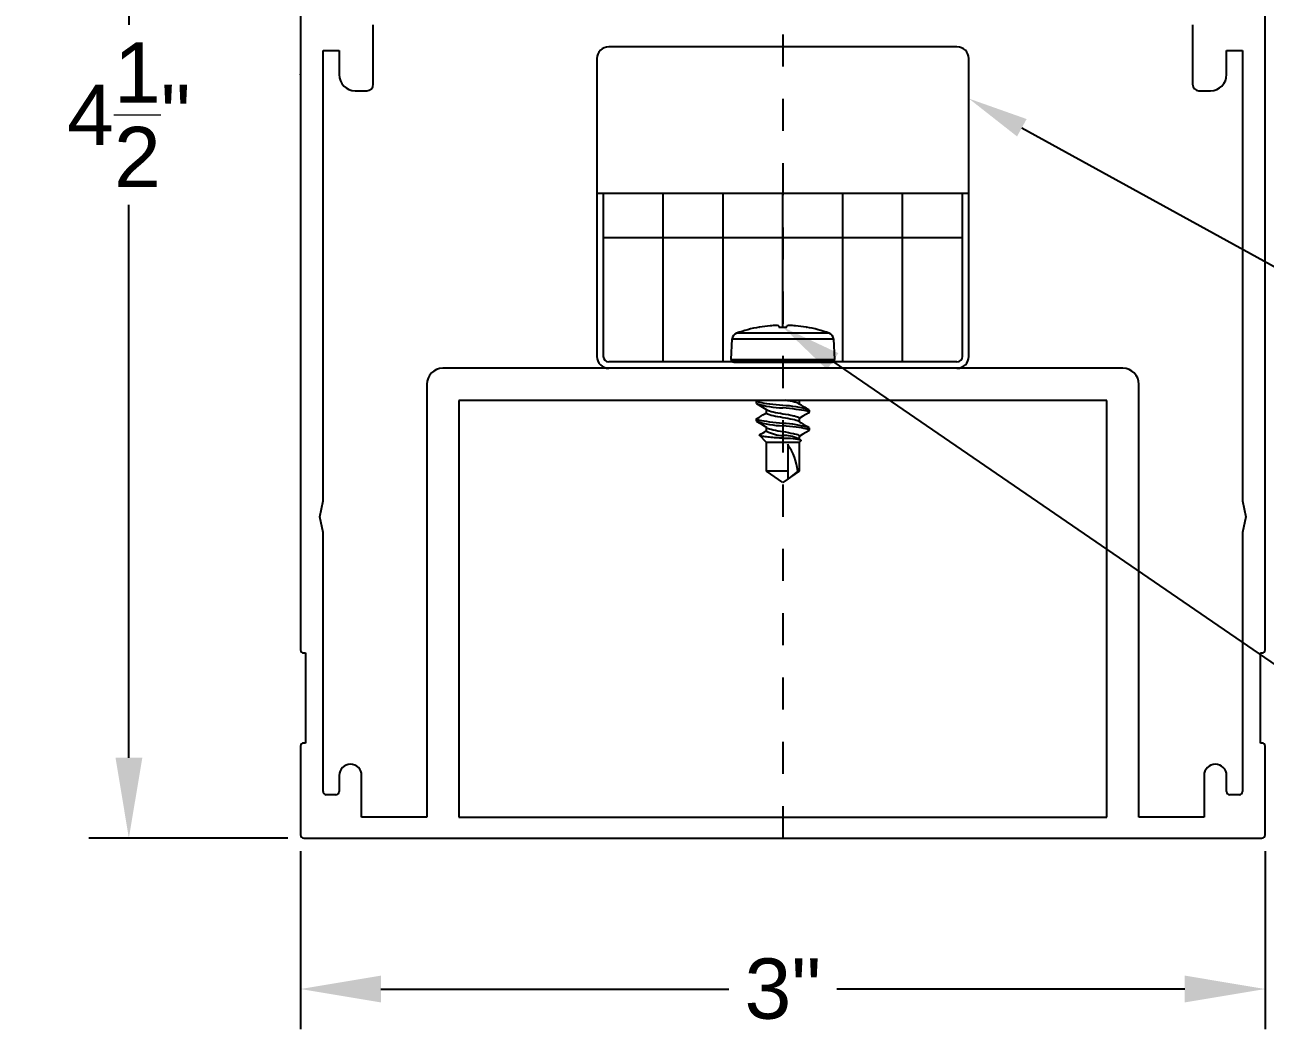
# Model space of a CAD drawing. Extents: x -2.36 to 6.37, y -0.59 to 5.66.
# Drawn here: x -2.358 to 1.5, y -0.594 to 2.53 of the extents above; entities that cross this region are included whole.
import ezdxf
from ezdxf import colors
from ezdxf.entities.mleader import LeaderData, LeaderLine
from ezdxf.math import Vec2, Vec3

# ---------------------------------------------------------------- set-up
doc = ezdxf.new("R2010")
doc.units = 0
doc.header["$LTSCALE"] = 0.5
doc.header["$MEASUREMENT"] = 0
doc.linetypes.add('PHANTOM', pattern=[0.5, 0.25, -0.05, 0.05, -0.05, 0.05, -0.05])
doc.layers.get('Defpoints').update_dxf_attribs({"linetype": 'CONTINUOUS'})
doc.layers.add('Construction', color=60, linetype='PHANTOM', plot=False)
doc.layers.add('CUST DWG', color=60, linetype='CONTINUOUS', lineweight=20)
for name, color, linetype in [('Driver', 210, 'CONTINUOUS'), ('FAB DWG', 221, 'CONTINUOUS'), ('Hardware', 242, 'CONTINUOUS'), ('Housing', 150, 'CONTINUOUS')]:
    doc.layers.add(name, color=color, linetype=linetype)
doc.styles.get("Standard").update_dxf_attribs({"font": 'arial.ttf'})
doc.dimstyles.get("Standard").update_dxf_attribs({"dimtxt": 0.18, "dimasz": 0.18, "dimexe": 0.18, "dimexo": 0.0625, "dimgap": 0.09, "dimtad": 0, "dimtih": 1, "dimtoh": 1, "dimdec": 4, "dimzin": 0, "dimdsep": 46, "dimtxsty": 'Standard', "dimcen": 0.09, "dimadec": 0, "dimazin": 0, "dimtfac": 1, "dimtdec": 4, "dimtofl": 0, "dimtmove": 0, "dimatfit": 3, "dimfxl": 1, "dimtolj": 1, "dimtzin": 0, "dimarcsym": 0})

# ---------------------------------------------------------------- blocks, each defined once
blk = doc.blocks.new('*D0')
at = {"layer": 'CUST DWG', "color": 0, "lineweight": -2, "transparency": 16777216}
for p, q in [((-1.5, -0.04), (-1.5, -0.5942)), ((1.5, -0.04), (1.5, -0.5942)), ((-1.25, -0.4692), (-0.1677, -0.4692)), ((1.25, -0.4692), (0.1677, -0.4692))]:
    blk.add_line(p, q, dxfattribs=at)
at = {"layer": 'CUST DWG', "color": 0, "transparency": 16777216}
for points in [[(-1.25, -0.4275), (-1.25, -0.5109), (-1.5, -0.4692)], [(1.25, -0.4275), (1.25, -0.5109), (1.5, -0.4692)]]:
    blk.add_solid(points, dxfattribs=at)
at = {"layer": 'Defpoints', "color": 0, "transparency": 16777216}
for p in [(-1.5, 0.01), (1.5, 0.01), (1.5, -0.4692)]:
    blk.add_point(p, dxfattribs=at)
at = {"layer": 'CUST DWG', "color": 0, "transparency": 16777216, "insert": (0, -0.4692), "char_height": 0.1875, "attachment_point": 5}
blk.add_mtext('\\A1;3"', dxfattribs=at)
blk = doc.blocks.new('*D1')
at = {"layer": 'CUST DWG', "color": 0, "lineweight": -2, "transparency": 16777216}
for p, q in [((-1.54, 4.5), (-2.1589, 4.5)), ((-2.0339, 4.25), (-2.0339, 2.5295)), ((-2.0339, 0.25), (-2.0339, 1.9705)), ((-1.54, 0), (-2.1589, 0))]:
    blk.add_line(p, q, dxfattribs=at)
at = {"layer": 'CUST DWG', "color": 0, "transparency": 16777216}
for points in [[(-2.0755, 4.25), (-1.9922, 4.25), (-2.0339, 4.5)], [(-2.0755, 0.25), (-1.9922, 0.25), (-2.0339, 0)]]:
    blk.add_solid(points, dxfattribs=at)
at = {"layer": 'Defpoints', "color": 0, "transparency": 16777216}
for p in [(-1.49, 4.5), (-2.0339, 0), (-1.49, 0)]:
    blk.add_point(p, dxfattribs=at)
at = {"layer": 'CUST DWG', "color": 0, "transparency": 16777216, "insert": (-2.0339, 2.25), "char_height": 0.1875, "attachment_point": 5}
blk.add_mtext('\\A1;4{\\H1x;\\S1/2;}"', dxfattribs=at)

msp = doc.modelspace()

# ---------------------------------------------------------------- linework, layer by layer
at = {"layer": 'Construction', "ltscale": 0.5, "transparency": 16777216}
msp.add_line((0, 4.5), (0, 0), dxfattribs=at)
msp.add_point((-1.5, 2.37524), dxfattribs=at)
at = {"layer": 'Driver', "transparency": 16777216}
for p, q in [((0.5415, 2.46168), (-0.5415, 2.46168)), ((-0.5785, 2.42468), (-0.5785, 1.49868)), ((0.5785, 1.49868), (0.5785, 2.42468)), ((0.5785, 2.00498), (-0.5785, 2.00498)), ((-0.5585, 2.00498), (-0.5585, 1.49868)), ((-0.3724, 1.48168), (-0.3724, 2.00498)), ((-0.1862, 1.48168), (-0.1862, 2.00498)), ((0, 1.58948), (0, 2.00498)), ((0.1862, 1.48168), (0.1862, 2.00498)), ((0.3724, 1.48168), (0.3724, 2.00498)), ((0.5585, 1.49868), (0.5585, 2.00498)), ((0.5585, 1.86698), (-0.5585, 1.86698)), ((0.5415, 1.48168), (-0.5415, 1.48168)), ((0.5415, 1.46168), (-0.5415, 1.46168))]:
    msp.add_line(p, q, dxfattribs=at)
for centre, radius, start, end in [((-0.5415, 2.42468), 0.037, 90, 180), ((0.5415, 2.42468), 0.037, 0, 90), ((-0.5415, 1.49868), 0.037, 180, 270), ((-0.5415, 1.49868), 0.017, 180, 270), ((0.5415, 1.49868), 0.037, 270, 0), ((0.5415, 1.49868), 0.017, 270, 0)]:
    msp.add_arc(centre, radius, start, end, dxfattribs=at)
at = {"layer": 'Hardware', "linetype": 'Continuous', "transparency": 16777216}
for p, q in [((-0.07339, 1.58948), (-0.07235, 1.58948)), ((-0.01273, 1.5938), (-0.01228, 1.58948)), ((-0.01228, 1.58948), (0.01228, 1.58948)), ((0.01228, 1.58948), (0.01274, 1.5938)), ((0.07236, 1.58948), (0.0734, 1.58948)), ((-0.16099, 1.48926), (-0.15765, 1.55288)), ((-0.15765, 1.55288), (0.15766, 1.55288)), ((0.14446, 1.57065), (-0.14445, 1.57065)), ((0.15766, 1.55288), (0.16099, 1.48926)), ((-0.16099, 1.48926), (0.16099, 1.48926)), ((-0.153, 1.48084), (0.153, 1.48084)), ((-0.082, 1.3524), (-0.082, 1.3593)), ((0.05065, 1.36208), (0.05065, 1.351)), ((-0.05065, 1.32184), (-0.05065, 1.33292)), ((0.082, 1.33152), (0.082, 1.32462)), ((-0.082, 1.29684), (-0.082, 1.30374)), ((-0.05065, 1.26628), (-0.05065, 1.27736)), ((0.05065, 1.30652), (0.05065, 1.29544)), ((0.082, 1.27596), (0.082, 1.26906)), ((-0.05065, 1.23084), (-0.07308, 1.25328)), ((0.04647, 1.24326), (0.0546, 1.23857)), ((0.05065, 1.25096), (0.05065, 1.24085)), ((0.05563, 1.23582), (0.05065, 1.23084)), ((-0.05065, 1.14131), (-0.05065, 1.23084)), ((0.05065, 1.23084), (-0.05065, 1.23084)), ((0.015, 1.22523), (0.015, 1.14131)), ((0.05065, 1.23084), (0.05065, 1.14131)), ((0, 1.10584), (-0.05065, 1.14131)), ((0.015, 1.14131), (-0.05065, 1.14131)), ((0.05065, 1.14131), (0, 1.10584)), ((0.04639, 1.14131), (0.015, 1.1168)), ((0.015, 1.14131), (0.015, 1.1168)), ((0.05065, 1.14131), (0.04639, 1.14131))]:
    msp.add_line(p, q, dxfattribs=at)
at = {"layer": 'Hardware', "linetype": 'Continuous', "transparency": 16777216, "flags": 128}
for points in [[(0, 1.34541), (-0.01038, 1.34646), (-0.02086, 1.3476), (-0.03116, 1.34881), (-0.041, 1.35004), (-0.0501, 1.35128), (-0.05824, 1.35248), (-0.06525, 1.35362), (-0.07101, 1.35467), (-0.07563, 1.35572), (-0.0791, 1.35686), (-0.08126, 1.35807), (-0.082, 1.3593), (-0.08126, 1.36054), (-0.08035, 1.36105)], [(-0.04847, 1.33162), (-0.06246, 1.33999), (-0.08053, 1.35066)], [(0.04841, 1.35229), (0.0481, 1.35252), (0.04509, 1.35384), (0.04108, 1.35509), (0.03598, 1.35644), (0.02987, 1.35789), (0.02294, 1.35938), (0.01546, 1.36084), (0.00771, 1.36224)], [(0.05229, 1.36168), (0.05065, 1.3607)], [(0.04841, 1.29673), (0.0481, 1.29696), (0.04509, 1.29828), (0.04108, 1.29953), (0.03598, 1.30088), (0.02987, 1.30233), (0.02294, 1.30382), (0.01546, 1.30528), (0.00771, 1.30668), (0, 1.30795), (-0.0077, 1.30923), (-0.01545, 1.31062), (-0.02294, 1.31209), (-0.02986, 1.31357), (-0.03597, 1.31502), (-0.04108, 1.31638), (-0.04508, 1.31762), (-0.04809, 1.31894), (-0.05, 1.32036), (-0.05065, 1.32184)], [(-0.0484, 1.33163), (-0.04809, 1.3314), (-0.04508, 1.33008), (-0.04108, 1.32884), (-0.03597, 1.32748), (-0.02986, 1.32603), (-0.02294, 1.32455), (-0.01545, 1.32308), (-0.0077, 1.32169), (0, 1.32041), (0.00855, 1.31899), (0.0171, 1.31743), (0.02525, 1.3158), (0.03261, 1.31416), (0.03598, 1.31334), (0.04108, 1.31199), (0.04509, 1.31074), (0.0481, 1.30942), (0.05, 1.308), (0.05065, 1.30652)], [(0.08036, 1.32288), (0.08127, 1.32339), (0.082, 1.32462), (0.08127, 1.32586), (0.07911, 1.32706), (0.07564, 1.3282), (0.07102, 1.32925), (0.06526, 1.3303), (0.05825, 1.33144), (0.05011, 1.33265), (0.041, 1.33388), (0.03117, 1.33512), (0.02087, 1.33632), (0.01039, 1.33746), (0, 1.33851)], [(0.08054, 1.32288), (0.06247, 1.31221), (0.05065, 1.30514)], [(0, 1.28985), (-0.01038, 1.2909), (-0.02086, 1.29204), (-0.03116, 1.29325), (-0.041, 1.29448), (-0.0501, 1.29572), (-0.05824, 1.29692), (-0.06525, 1.29806), (-0.07101, 1.29911), (-0.07563, 1.30016), (-0.0791, 1.3013), (-0.08126, 1.30251), (-0.082, 1.30374), (-0.08126, 1.30498), (-0.08035, 1.30549)], [(-0.04847, 1.27606), (-0.06246, 1.28443), (-0.08053, 1.2951)], [(-0.0484, 1.27607), (-0.04809, 1.27584), (-0.04508, 1.27452), (-0.04108, 1.27328), (-0.03597, 1.27192), (-0.02986, 1.27047), (-0.02294, 1.26899), (-0.01545, 1.26752), (-0.0077, 1.26613), (0, 1.26485), (0.00855, 1.26343), (0.0171, 1.26187), (0.02525, 1.26024), (0.03261, 1.2586), (0.03598, 1.25778), (0.04108, 1.25643), (0.04509, 1.25518), (0.0481, 1.25386), (0.05, 1.25244), (0.05065, 1.25096)], [(0.08036, 1.26732), (0.08127, 1.26783), (0.082, 1.26906), (0.08127, 1.2703), (0.07911, 1.2715), (0.07564, 1.27264), (0.07102, 1.27369), (0.06526, 1.27474), (0.05825, 1.27588), (0.05011, 1.27709), (0.041, 1.27832), (0.03117, 1.27956), (0.02087, 1.28076), (0.01039, 1.2819), (0, 1.28295)], [(-0.07266, 1.25454), (-0.07321, 1.25413), (-0.07333, 1.25364), (-0.07291, 1.25314), (-0.07194, 1.25263), (-0.0705, 1.25214), (-0.06857, 1.25166), (-0.06611, 1.25117), (-0.06314, 1.2507), (-0.05983, 1.25025), (-0.05606, 1.2498), (-0.05176, 1.2493), (-0.04701, 1.24879), (-0.04244, 1.24831), (-0.03757, 1.24782), (-0.03236, 1.24732), (-0.02689, 1.24681), (-0.02155, 1.24632), (-0.01605, 1.24584), (-0.01036, 1.24535), (-0.00459, 1.24487), (0, 1.2445)], [(0, 1.2445), (0.00756, 1.24443), (0.01511, 1.24421), (0.02361, 1.24376), (0.03169, 1.24311), (0.03879, 1.2423), (0.04499, 1.24133), (0.04991, 1.24025), (0.05355, 1.23907), (0.05564, 1.23784), (0.05614, 1.23658), (0.05554, 1.23591)], [(0.08054, 1.26732), (0.06247, 1.25665), (0.05065, 1.24958)]]:
    msp.add_lwpolyline(points, dxfattribs=at)
at = {"layer": 'Hardware', "linetype": 'Continuous', "transparency": 16777216}
for centre, radius, start, end in [((0, 1.16905), 0.42679, 99.90174, 109.78287), ((-0.00001, 1.16781), 0.42783, 95.32938, 99.73539), ((-0.01042, 1.23115), 0.36383, 91.6233, 94.62314), ((-0.02529, 1.52831), 0.06669, 79.1393, 86.07105), ((0.0253, 1.52831), 0.06669, 93.92895, 100.8607), ((0.01043, 1.23115), 0.36383, 85.37686, 88.3767), ((0.00001, 1.16781), 0.42783, 80.26461, 84.67062), ((0, 1.16905), 0.42679, 70.21713, 80.09826), ((-0.13768, 1.55183), 0.02, 109.78287, 177), ((0.13769, 1.55183), 0.02, 3, 70.21713), ((-0.153, 1.48884), 0.008, 177, 270), ((0.153, 1.48884), 0.008, 270, 3), ((0.00358, 1.60861), 0.27012, 251.53037, 269.24146), ((-1.78617, 4.26885), 3.37113, 300.3949, 300.41598), ((1.83753, 4.32797), 3.47207, 238.98449, 239.5997), ((-1.78617, 4.21329), 3.37113, 300.3949, 300.98545), ((-0.00357, 1.07531), 0.27012, 71.53037, 89.24146), ((0.00358, 1.55305), 0.27012, 251.53037, 269.24146), ((-0.00357, 1.01975), 0.27012, 71.53037, 89.24146), ((1.83753, 4.27241), 3.47207, 238.98449, 239.5997), ((-1.45987, 3.61063), 2.73412, 300.48859, 301.02566), ((0.004, 1.36625), 0.11392, 241.33763, 267.99132), ((0.00268, 1.14363), 0.10879, 66.27192, 91.40922), ((-0.14061, 1.11921), 0.1883, 6.73969, 34.2681)]:
    msp.add_arc(centre, radius, start, end, dxfattribs=at)
at = {"layer": 'Housing', "linetype": 'Continuous', "lineweight": 25, "transparency": 16777216}
for p, q in [((-1.5, 3.914), (-1.5, 0.586)), ((1.5, 0.586), (1.5, 3.914)), ((-1.274, 2.345), (-1.274, 2.53)), ((1.274, 2.53), (1.274, 2.345)), ((-1.43016, 1.04922), (-1.43016, 2.45)), ((-1.43016, 2.45), (-1.38, 2.45)), ((-1.38, 2.45), (-1.38, 2.375)), ((1.38, 2.375), (1.38, 2.45)), ((1.38, 2.45), (1.42984, 2.45)), ((1.42984, 2.45), (1.42984, 1.04922)), ((-1.33, 2.325), (-1.294, 2.325)), ((1.294, 2.325), (1.33, 2.325)), ((1.05751, 1.46168), (-1.05751, 1.46168)), ((-1.10751, 1.41168), (-1.10751, 0.065)), ((1.10751, 0.065), (1.10751, 1.41168)), ((-1.00751, 1.36168), (-1.00751, 0.065)), ((1.00751, 1.36168), (-1.00751, 1.36168)), ((1.00751, 0.065), (1.00751, 1.36168)), ((-1.44, 1), (-1.43016, 1.04922)), ((1.42984, 1.04922), (1.43968, 1)), ((-1.43016, 0.95078), (-1.44, 1)), ((1.43968, 1), (1.42983, 0.95078)), ((-1.43, 0.145), (-1.43016, 0.95078)), ((1.42983, 0.95078), (1.42959, 0.145)), ((-1.49, 0.576), (-1.485, 0.576)), ((-1.485, 0.576), (-1.485, 0.296)), ((1.485, 0.576), (1.49, 0.576)), ((1.485, 0.296), (1.485, 0.576)), ((-1.5, 0.286), (-1.5, 0.01)), ((-1.485, 0.296), (-1.49, 0.296)), ((1.49, 0.296), (1.485, 0.296)), ((1.5, 0.01), (1.5, 0.286)), ((-1.38, 0.19499), (-1.38, 0.145)), ((-1.31, 0.065), (-1.31, 0.19499)), ((1.31, 0.19499), (1.31, 0.065)), ((1.38, 0.145), (1.38, 0.19499)), ((-1.39, 0.135), (-1.42, 0.135)), ((1.41959, 0.135), (1.39, 0.135)), ((-1.10751, 0.065), (-1.31, 0.065)), ((-1.00751, 0.065), (1.00751, 0.065)), ((1.31, 0.065), (1.10751, 0.065)), ((-1.49, 0.00024), (1.49, 0.00024))]:
    msp.add_line(p, q, dxfattribs=at)
for centre, radius, start, end in [((-1.33, 2.375), 0.05, 180, 270), ((1.33, 2.375), 0.05, 270, 0), ((-1.294, 2.345), 0.02, 270, 0), ((1.294, 2.345), 0.02, 180, 270), ((-1.05751, 1.41168), 0.05, 90, 180), ((1.05751, 1.41168), 0.05, 0, 90), ((-1.49, 0.586), 0.01, 180, 270), ((1.49, 0.586), 0.01, 270, 0), ((-1.49, 0.286), 0.01, 90, 180), ((1.49, 0.286), 0.01, 0, 90), ((-1.345, 0.19499), 0.035, 0, 180), ((1.345, 0.19499), 0.035, 0, 180), ((-1.42, 0.145), 0.01, 180.01105, 270), ((-1.39, 0.145), 0.01, 270, 0), ((1.39, 0.145), 0.01, 180, 270), ((1.41959, 0.145), 0.01, 270, 359.9826), ((-1.49, 0.01), 0.01, 180, 270), ((1.49, 0.01), 0.01, 270, 0)]:
    msp.add_arc(centre, radius, start, end, dxfattribs=at)

# ---------------------------------------------------------------- dimensions: what is measured, and where the dimension line sits
at = {"layer": 'CUST DWG', "transparency": 16777216}
dim = msp.add_linear_dim(base=(-2.03386, 0), p1=(-1.49, 4.5), p2=(-1.49, 0), angle=90, dimstyle='Standard', override={"dimtxt": 0.1875, "dimasz": 0.25, "dimexe": 0.125, "dimexo": 0.05, "dimgap": 0.06, "dimlunit": 4, "dimadec": 3, "dimtdec": 3}, dxfattribs=at)
dim.commit()
dim.dimension.update_dxf_attribs({"geometry": '*D1', "text_midpoint": (-2.03386, 2.25)})
dim = msp.add_linear_dim(base=(1.5, -0.4692), p1=(-1.5, 0.01), p2=(1.5, 0.01), dimstyle='Standard', override={"dimtxt": 0.1875, "dimasz": 0.25, "dimexe": 0.125, "dimexo": 0.05, "dimgap": 0.06, "dimlunit": 4, "dimadec": 3, "dimtdec": 3}, dxfattribs=at)
dim.commit()
dim.dimension.update_dxf_attribs({"geometry": '*D0', "text_midpoint": (0, -0.4692)})

# ---------------------------------------------------------------- leaders
ml = msp.add_multileader_mtext('Standard', dxfattribs=at)
ml.set_content('DRIVER', color=256)
ml.set_leader_properties()
ml.build(insert=Vec2(0, 0))
ml.multileader.update_dxf_attribs({"text_right_attachment_type": 6, "dogleg_length": 1.68116, "arrow_head_size": 0.188})
ctx = ml.context
ctx.base_point, ctx.char_height, ctx.arrow_head_size, ctx.landing_gap_size, ctx.plane_origin = Vec3(2.51396, 1.63156), 0.188, 0.188, 0.09, Vec3(-8.45763, 2.52388)
ctx.right_attachment = 6
notes = []
notes.append((ctx, [(0, (1, 1, 0), (1.7933, 1.63156), (1, 0), 0.72066, [(0, [(0.5785, 2.30047)], 0, [])])]))
ctx.mtext.insert, ctx.mtext.width, ctx.mtext.defined_height, ctx.mtext.flow_direction = Vec3(2.60396, 1.72556), 2.3076853, 0.42602, 5
at = {"layer": 'FAB DWG', "transparency": 16777216}
ml = msp.add_multileader_mtext('Standard', dxfattribs=at)
ml.set_content('REFLECTOR SCREWS\\P(HW00814)', color=256)
ml.set_leader_properties()
ml.build(insert=Vec2(0, 0))
ml.multileader.update_dxf_attribs({"text_right_attachment_type": 6, "dogleg_length": 0.98567, "arrow_head_size": 0.188})
ctx = ml.context
ctx.base_point, ctx.char_height, ctx.arrow_head_size, ctx.landing_gap_size, ctx.plane_origin = Vec3(2.51396, 2.83921), 0.188, 0.188, 0.09, Vec3(-95.507, 2.25715)
ctx.right_attachment = 6
notes.append((ctx, [(1, (1, 1, 0), (1.66568, 2.83921), (1, 0), 0.84828, [(0, [(1.134, 3.117)], 0, [])])]))
ctx.mtext.insert, ctx.mtext.width, ctx.mtext.defined_height, ctx.mtext.flow_direction = Vec3(2.60396, 2.96085), 3.7687881, 0.42602, 5
ml = msp.add_multileader_mtext('Standard', dxfattribs=at)
ml.set_content('DRIVER MOUNTING\\P(HW83800)', color=256)
ml.set_leader_properties()
ml.build(insert=Vec2(0, 0))
ml.multileader.update_dxf_attribs({"text_right_attachment_type": 6, "dogleg_length": 0.98567, "arrow_head_size": 0.188})
ctx = ml.context
ctx.base_point, ctx.char_height, ctx.arrow_head_size, ctx.landing_gap_size, ctx.plane_origin = Vec3(2.51396, 0.42603), 0.188, 0.188, 0.09, Vec3(-9.90557, 1.49768)
ctx.right_attachment = 6
notes.append((ctx, [(0, (1, 1, 0), (1.69487, 0.42603), (1, 0), 0.81909, [(0, [(0, 1.58948)], 0, [])])]))
ctx.mtext.insert, ctx.mtext.width, ctx.mtext.defined_height, ctx.mtext.flow_direction = Vec3(2.60396, 0.54767), 2.771811, 0.42602, 5
for ctx, leaders in notes:
    for number, flags, end, landing, length, lines in leaders:
        leader = LeaderData()
        leader.index, (leader.has_last_leader_line, leader.has_dogleg_vector, leader.attachment_direction) = number, flags
        leader.last_leader_point, leader.dogleg_vector, leader.dogleg_length = Vec3(end), Vec3(landing), length
        for number, points, colour, breaks in lines:
            line = LeaderLine()
            line.index, line.vertices, line.color, line.breaks = number, Vec3.list(points), colors.encode_raw_color(colour), breaks
            leader.lines.append(line)
        ctx.leaders.append(leader)

doc.saveas('drawing.dxf')
